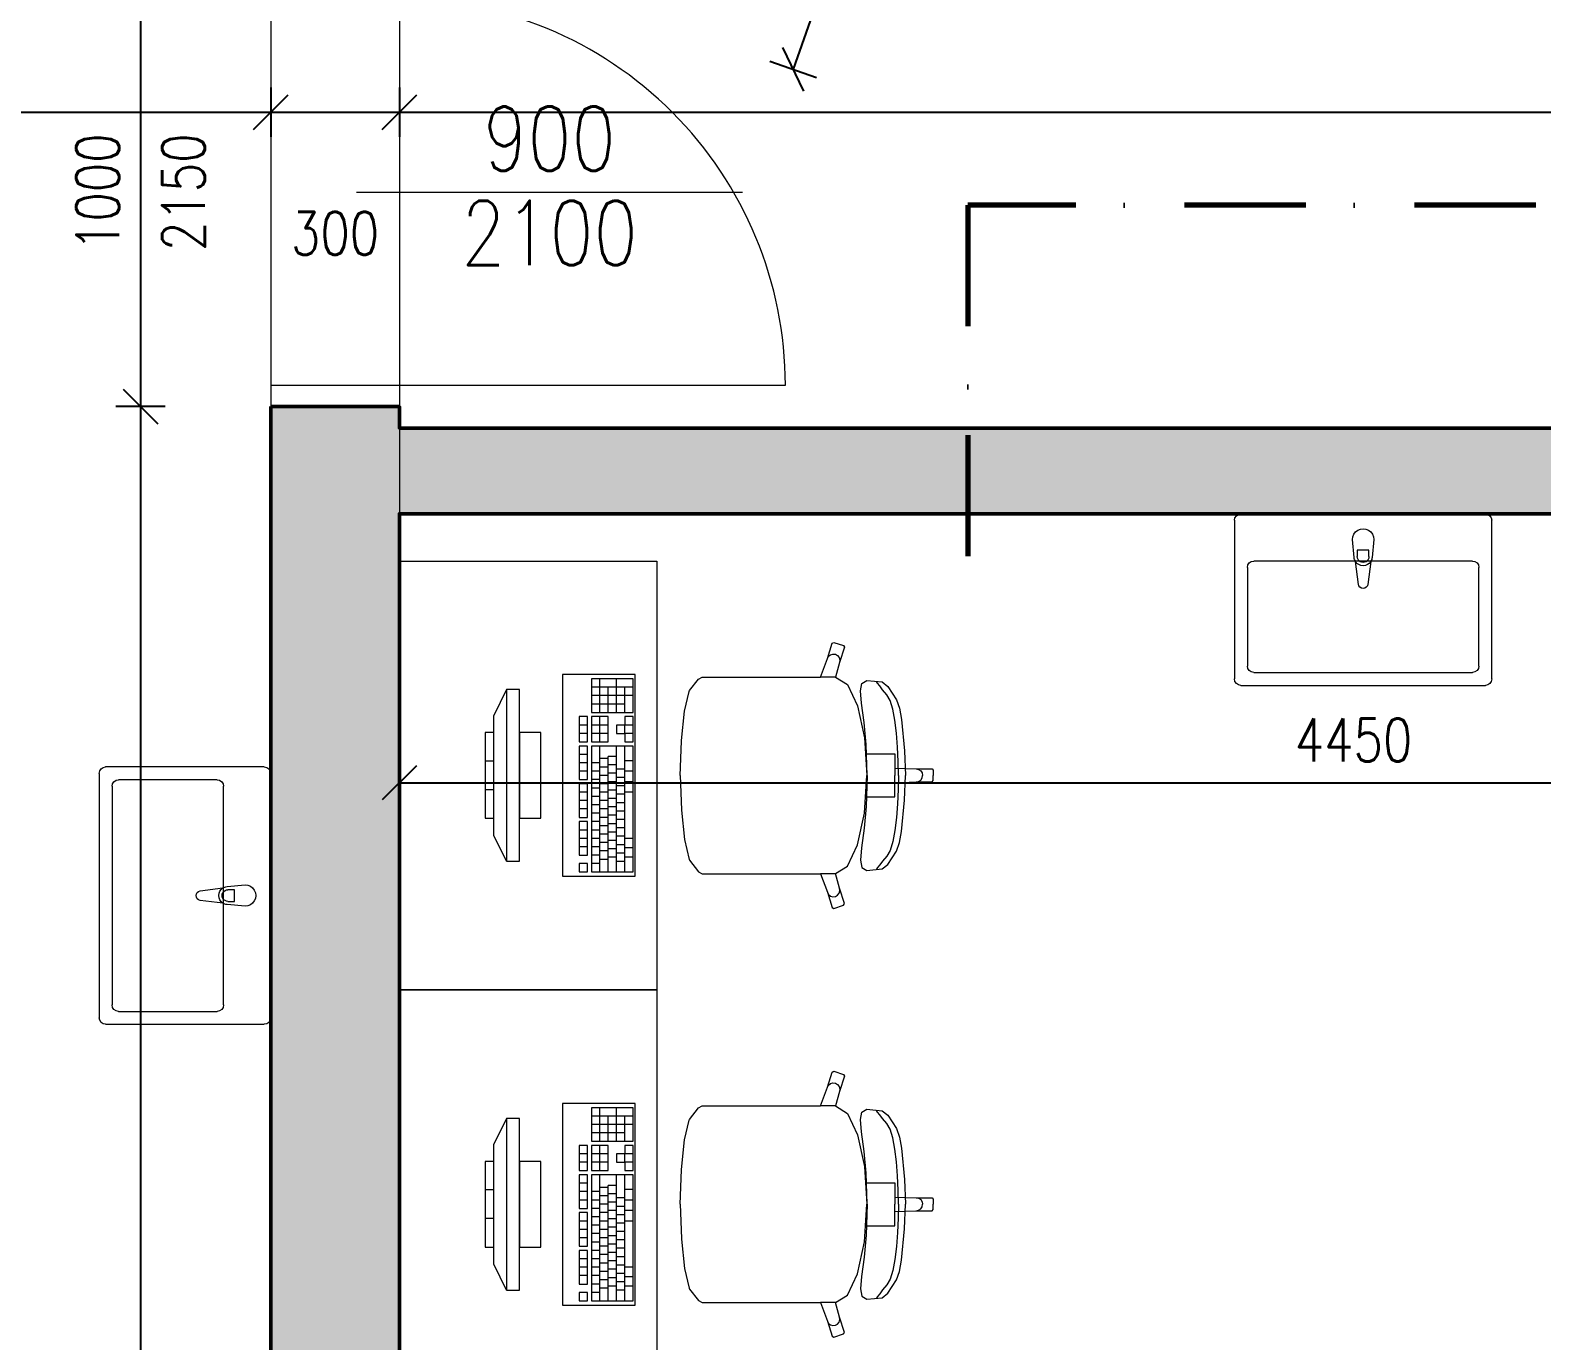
# Model space of a CAD drawing. Header units: millimetres. Extents: x 89194 to 559352, y -753138 to -204019.
# Drawn here: x 336137 to 339662, y -560967 to -557911 of the extents above; entities that cross this region are included whole.
import ezdxf
from ezdxf.enums import TextEntityAlignment as Align

# ---------------------------------------------------------------- set-up
doc = ezdxf.new("R2010")
doc.units = ezdxf.units.MM
doc.header["$LTSCALE"] = 400
doc.header["$PDMODE"] = 3
doc.linetypes.add('Čerchovaná', pattern=[1340.555525, 705.555534, -352.777767, 0, -282.222223])
for name, color, linetype, lineweight in [('01_TP_Kóty otvorů', 7, 'Continuous', 15), ('RG_dveře', 3, 'Continuous', 9), ('RG_koty', 7, 'Continuous', 9), ('RG_nábytek', 32, 'Continuous', 9), ('RG_rozhraní mater', 51, 'Continuous', 9), ('RG_velmi tlustá', 5, 'Continuous', 70), ('RG_zařízováky', 4, 'Continuous', 9), ('RG_zdivo nové', 1, 'Continuous', 50), ('RG_šrafy', 253, 'Continuous', 9)]:
    doc.layers.add(name, color=color, linetype=linetype, lineweight=lineweight)
doc.styles.add('Koty', font='romans.shx', dxfattribs={"width": 0.8})
doc.dimstyles.new('RG_50_vnitřní', dxfattribs={"dimscale": 50, "dimtxt": 2, "dimasz": 1.6, "dimexe": 1.15, "dimexo": 0, "dimgap": 1, "dimtad": 1, "dimdec": 0, "dimrnd": 5, "dimzin": 0, "dimdsep": 46, "dimtxsty": 'Koty', "dimblk1": 'OBLIQUE', "dimblk2": 'OBLIQUE', "dimsah": 1, "dimcen": 0.09, "dimclrd": 256, "dimclre": 256, "dimclrt": 2, "dimazin": 0, "dimtfac": 1, "dimtdec": 0, "dimtmove": 2, "dimatfit": 3, "dimfxl": 1.15, "dimfxlon": 1, "dimtolj": 1, "dimtzin": 0, "dimarcsym": 0})

# ---------------------------------------------------------------- blocks, each defined once
blk = doc.blocks.new('*U128')
for p, q in [((0, 300), (-50, 300)), ((900, 300), (0, 300)), ((0, 300), (0, 0)), ((950, 300), (900, 300)), ((900, 300), (900, 0)), ((0, 0), (-50, 0)), ((900, 0), (0, 0)), ((0, 0), (0, -900)), ((950, 0), (900, 0))]:
    blk.add_line(p, q)
blk.add_arc((0, 0), 900, 270, 0)
at = {"layer": '01_TP_Kóty otvorů'}
blk.add_line((450, 100), (450, -800), dxfattribs=at)
at = {"layer": '01_TP_Kóty otvorů', "insert": (450, -350), "char_height": 150, "attachment_point": 5, "rotation": 270, "style": 'Koty'}
blk.add_mtext('900\\P ', dxfattribs=at)
at = {"layer": '01_TP_Kóty otvorů', "style": 'Koty', "width": 0.8}
blk.add_attdef('VYS_DVR', text='', height=150, rotation=270, dxfattribs=at).set_placement((430, -350), align=Align.TOP_CENTER)
blk = doc.blocks.new('umyv_16')
at = {"layer": 'RG_zařízováky', "linetype": 'Continuous', "lineweight": 20}
for p, q in [((304016.8, -112257.4), (303646.8, -112257.4)), ((303631.8, -112272.4), (303631.8, -112842.4)), ((303986.8, -112287.4), (303756.8, -112287.4)), ((304031.8, -112842.4), (304031.8, -112272.4)), ((303741.8, -112302.4), (303741.8, -112812.4)), ((304001.8, -112812.4), (304001.8, -112302.4)), ((303691.8, -112532.4), (303733.7, -112536.4)), ((303731.6, -112543.8), (303716.7, -112543.8)), ((303716.7, -112543.8), (303716.7, -112571)), ((303743.2, -112539.6), (303796.2, -112546.3)), ((303733.7, -112578.4), (303691.8, -112582.4)), ((303716.7, -112571), (303731.6, -112571)), ((303796.2, -112568.5), (303743.2, -112575.1)), ((303756.8, -112827.4), (303986.8, -112827.4)), ((303646.8, -112857.4), (304016.8, -112857.4))]:
    blk.add_line(p, q, dxfattribs=at)
at = {"layer": 'RG_zařízováky', "linetype": 'Continuous', "lineweight": 20, "extrusion": (0, 0, -1)}
for centre, major_axis, start_param, end_param in [((303646.8, -112272.4), (10.6, 10.6), 3.926991, 5.497787), ((304016.8, -112272.4), (-10.6, 10.6), 0.785398, 2.356194), ((303756.8, -112302.4), (10.6, 10.6), 3.926991, 5.497787), ((303986.8, -112302.4), (-10.6, 10.6), 0.785398, 2.356194), ((303691.8, -112557.4), (17.7, 17.7), 2.356194, 5.497787), ((303731.6, -112557.4), (-9.62, 9.62), 0.785398, 3.926991), ((303731.8, -112557.4), (-14.9, 14.9), 0.875625, 1.35736), ((303731.8, -112557.4), (-14.9, 14.9), 1.35736, 3.355029), ((303794.8, -112557.4), (-7.91, 7.91), 0.909996, 3.802393), ((303731.8, -112557.4), (-14.9, 14.9), 3.355029, 3.836764), ((303756.8, -112812.4), (-10.6, 10.6), 3.926991, 5.497787), ((303986.8, -112812.4), (10.6, 10.6), 0.785398, 2.356194), ((303646.8, -112842.4), (-10.6, 10.6), 3.926991, 5.497787), ((304016.8, -112842.4), (10.6, 10.6), 0.785398, 2.356194)]:
    blk.add_ellipse(centre, major_axis=major_axis, ratio=1, start_param=start_param, end_param=end_param, dxfattribs=at)
blk = doc.blocks.new('nabytek_velka_ucebna')
at = {"layer": 'RG_nábytek'}
for p, q in [((469004, -443466.8), (469604, -443466.8)), ((469004, -444466.8), (469004, -443466.8)), ((469604, -443466.8), (469604, -444466.8)), ((470001.9, -443694.1), (470013.3, -443658.7)), ((470013.3, -443658.7), (470017.1, -443656.8)), ((470017.1, -443656.8), (470039.8, -443664.2)), ((470041.8, -443668), (470030.4, -443703.5)), ((470039.8, -443664.2), (470041.8, -443668)), ((469986.2, -443737.5), (470001.9, -443694.1)), ((470001.9, -443694.1), (470004.8, -443689)), ((470004.8, -443689), (470009.3, -443685.3)), ((470009.3, -443685.3), (470015, -443683.7)), ((470015, -443683.7), (470020.8, -443684.4)), ((470030.4, -443703.5), (470020.7, -443737.6)), ((470020.8, -443684.4), (470025.8, -443687.3)), ((470025.8, -443687.3), (470029.5, -443691.9)), ((470029.5, -443691.9), (470031, -443697.6)), ((470031, -443697.6), (470030.4, -443703.5)), ((469554, -443731.8), (469384, -443731.8)), ((469384, -443731.8), (469384, -444201.8)), ((469549.1, -443741.6), (469452.1, -443741.6)), ((469452.1, -443741.6), (469452.1, -443819.9)), ((469471.5, -443819.9), (469471.5, -443741.6)), ((469510.3, -443819.9), (469510.3, -443741.6)), ((469549.1, -443819.9), (469549.1, -443741.6)), ((469554, -444201.8), (469554, -443731.8)), ((469680.2, -443768.9), (469701.4, -443742)), ((469701.4, -443742), (469710, -443737.5)), ((469710, -443737.5), (469741, -443737.5)), ((469741, -443737.5), (469777.1, -443737.5)), ((469777.1, -443737.5), (469986.2, -443737.5)), ((470020.5, -443737.5), (469986.2, -443737.5)), ((470020.5, -443737.5), (470020.7, -443737.6)), ((470020.7, -443737.6), (470048.5, -443755)), ((469254, -443766.8), (469224, -443826.8)), ((469284, -443766.8), (469254, -443766.8)), ((469254, -443766.8), (469254, -444166.8)), ((469284, -444166.8), (469284, -443766.8)), ((469549.1, -443761.2), (469452.1, -443761.2)), ((469490.9, -443819.9), (469490.9, -443761.2)), ((469529.7, -443819.9), (469529.7, -443761.2)), ((469668.7, -443816.9), (469679.4, -443771)), ((469679.4, -443771), (469680.2, -443768.9)), ((470048.5, -443755), (470072.3, -443804.7)), ((470079, -443769.3), (470082.1, -443752.1)), ((470081.6, -443798.2), (470079, -443769.3)), ((470082.1, -443752.1), (470093.6, -443745.4)), ((470093.6, -443745.4), (470129.7, -443748.7)), ((470119.2, -443751.8), (470116.5, -443748)), ((470124.3, -443758), (470119.2, -443751.8)), ((470130.5, -443767.1), (470124.3, -443758)), ((470129.7, -443748.7), (470142.9, -443759.2)), ((470140.5, -443778.8), (470130.5, -443767.1)), ((470142.9, -443759.2), (470163, -443790.2)), ((469549.1, -443780.7), (469452.1, -443780.7)), ((469529.7, -443800.3), (469452.1, -443800.3)), ((470072.3, -443804.7), (470088.2, -443879)), ((470087.5, -443843.5), (470081.6, -443798.2)), ((470148.2, -443792), (470140.5, -443778.8)), ((470154.5, -443812.3), (470148.2, -443792)), ((470159.4, -443838.3), (470154.5, -443812.3)), ((470163, -443790.2), (470170.2, -443810.2)), ((470170.2, -443810.2), (470175, -443836.1)), ((469224, -444106.8), (469224, -443826.8)), ((469442.4, -443829.7), (469423, -443829.7)), ((469423, -443829.7), (469423, -443888.4)), ((469442.4, -443888.4), (469442.4, -443829.7)), ((469452.1, -443819.9), (469549.1, -443819.9)), ((469490.9, -443829.7), (469452.1, -443829.7)), ((469452.1, -443829.7), (469452.1, -443888.4)), ((469471.5, -443888.4), (469471.5, -443829.7)), ((469490.9, -443888.4), (469490.9, -443829.7)), ((469549.1, -443829.7), (469529.7, -443829.7)), ((469529.7, -443829.7), (469529.7, -443849.3)), ((469549.1, -443888.4), (469549.1, -443829.7)), ((469661.5, -443885.7), (469668.7, -443816.9)), ((470092.1, -443894.5), (470087.5, -443843.5)), ((470163.1, -443868.2), (470159.4, -443838.3)), ((470175, -443836.1), (470182, -443909.3)), ((469224, -443866.8), (469204, -443866.8)), ((469204, -443866.8), (469204, -444066.8)), ((469224, -444066.8), (469224, -443866.8)), ((469334, -443866.8), (469284, -443866.8)), ((469284, -443866.8), (469284, -444066.8)), ((469334, -444066.8), (469334, -443866.8)), ((469442.4, -443849.3), (469423, -443849.3)), ((469442.4, -443868.9), (469423, -443868.9)), ((469490.9, -443849.3), (469452.1, -443849.3)), ((469490.9, -443868.9), (469452.1, -443868.9)), ((469529.7, -443849.3), (469510.3, -443849.3)), ((469510.3, -443849.3), (469510.3, -443868.9)), ((469510.3, -443868.9), (469529.7, -443868.9)), ((469549.1, -443849.3), (469529.7, -443849.3)), ((469529.7, -443868.9), (469529.7, -443849.3)), ((469529.7, -443868.9), (469529.7, -443888.4)), ((469549.1, -443868.9), (469529.7, -443868.9)), ((470088.2, -443879), (470090.6, -443916.5)), ((470165.7, -443900.7), (470163.1, -443868.2)), ((469423, -443888.4), (469442.4, -443888.4)), ((469442.4, -443898.2), (469423, -443898.2)), ((469423, -443898.2), (469423, -443976.6)), ((469442.4, -443917.8), (469423, -443917.8)), ((469442.4, -443976.6), (469442.4, -443898.2)), ((469452.1, -443888.4), (469490.9, -443888.4)), ((469549.1, -443898.2), (469452.1, -443898.2)), ((469452.1, -443898.2), (469452.1, -444192)), ((469471.5, -444192), (469471.5, -443898.2)), ((469510.3, -444192), (469510.3, -443898.2)), ((469529.7, -443888.4), (469549.1, -443888.4)), ((469529.7, -444192), (469529.7, -443898.2)), ((469549.1, -444192), (469549.1, -443898.2)), ((469659, -443966.8), (469661.4, -443886.7)), ((469661.4, -443886.7), (469661.5, -443885.7)), ((470090.6, -443916.5), (470093.8, -443966.8)), ((470090.6, -443916.5), (470129.3, -443916.5)), ((470094.4, -443966.8), (470092.1, -443894.5)), ((470129.3, -443916.5), (470159.2, -443916.5)), ((470159.2, -443916.5), (470159.2, -443949.9)), ((470167.1, -443934.1), (470165.7, -443900.7)), ((470182, -443909.3), (470184.2, -443966.8)), ((469224, -443933.4), (469204, -443933.4)), ((469442.4, -443937.4), (469423, -443937.4)), ((469471.5, -443937.4), (469452.1, -443937.4)), ((469490.9, -443927.6), (469471.5, -443927.6)), ((469490.9, -443947.2), (469471.5, -443947.2)), ((469490.9, -444192), (469490.9, -443922.7)), ((469510.3, -443922.7), (469490.9, -443922.7)), ((469510.3, -443942.3), (469490.9, -443942.3)), ((469529.7, -443952.1), (469510.3, -443952.1)), ((469549.1, -443932.5), (469529.7, -443932.5)), ((470159.2, -443949.9), (470159.2, -443966.8)), ((470159.2, -443949.9), (470209.1, -443951.7)), ((470167.6, -443966.8), (470167.1, -443934.1)), ((470209.1, -443951.7), (470214.8, -443952.8)), ((470209.1, -443951.7), (470246, -443951.7)), ((470214.8, -443952.8), (470219.6, -443956.1)), ((470246, -443951.7), (470249, -443954.7)), ((469442.4, -443957), (469423, -443957)), ((469423, -443976.6), (469442.4, -443976.6)), ((469442.4, -443986.4), (469423, -443986.4)), ((469423, -443986.4), (469423, -444064.7)), ((469442.4, -444064.7), (469442.4, -443986.4)), ((469471.5, -443957), (469452.1, -443957)), ((469471.5, -443976.6), (469452.1, -443976.6)), ((469490.9, -443966.8), (469471.5, -443966.8)), ((469490.9, -443986.4), (469471.5, -443986.4)), ((469510.3, -443961.9), (469490.9, -443961.9)), ((469510.3, -443981.5), (469490.9, -443981.5)), ((469529.7, -443971.7), (469510.3, -443971.7)), ((469549.1, -443957), (469529.7, -443957)), ((469549.1, -443981.5), (469529.7, -443981.5)), ((469659, -443966.8), (469661.4, -444046.8)), ((470090.6, -444017.1), (470093.8, -443966.8)), ((470094.4, -443966.8), (470092.1, -444039.1)), ((470159.2, -443983.7), (470159.2, -443966.8)), ((470159.2, -443983.7), (470209.1, -443981.9)), ((470159.2, -444017.1), (470159.2, -443983.7)), ((470167.6, -443966.8), (470167.1, -443999.5)), ((470182, -444024.3), (470184.2, -443966.8)), ((470209.1, -443981.9), (470214.8, -443980.7)), ((470209.1, -443981.9), (470246, -443981.9)), ((470214.8, -443980.7), (470219.6, -443977.5)), ((470219.6, -443956.1), (470222.9, -443961)), ((470219.6, -443977.5), (470222.9, -443972.6)), ((470222.9, -443961), (470224, -443966.8)), ((470222.9, -443972.6), (470224, -443966.8)), ((470246, -443981.9), (470249, -443978.9)), ((470249, -443954.7), (470249, -443966.8)), ((470249, -443978.9), (470249, -443966.8)), ((469224, -444000.1), (469204, -444000.1)), ((469442.4, -444005.9), (469423, -444005.9)), ((469471.5, -443996.2), (469452.1, -443996.2)), ((469471.5, -444015.7), (469452.1, -444015.7)), ((469490.9, -444005.9), (469471.5, -444005.9)), ((469510.3, -444001), (469490.9, -444001)), ((469510.3, -444020.6), (469490.9, -444020.6)), ((469529.7, -443991.3), (469510.3, -443991.3)), ((469529.7, -444010.8), (469510.3, -444010.8)), ((469549.1, -444005.9), (469529.7, -444005.9)), ((470088.2, -444054.5), (470090.6, -444017.1)), ((470090.6, -444017.1), (470129.3, -444017.1)), ((470129.3, -444017.1), (470159.2, -444017.1)), ((470167.1, -443999.5), (470165.7, -444032.9)), ((469442.4, -444025.5), (469423, -444025.5)), ((469442.4, -444045.1), (469423, -444045.1)), ((469471.5, -444035.3), (469452.1, -444035.3)), ((469471.5, -444054.9), (469452.1, -444054.9)), ((469490.9, -444025.5), (469471.5, -444025.5)), ((469490.9, -444045.1), (469471.5, -444045.1)), ((469510.3, -444040.2), (469490.9, -444040.2)), ((469529.7, -444030.4), (469510.3, -444030.4)), ((469529.7, -444050), (469510.3, -444050)), ((469661.4, -444046.8), (469661.5, -444047.9)), ((469661.5, -444047.9), (469668.7, -444116.6)), ((470072.3, -444128.9), (470088.2, -444054.5)), ((470092.1, -444039.1), (470087.5, -444090)), ((470165.7, -444032.9), (470163.1, -444065.3)), ((470175, -444097.5), (470182, -444024.3)), ((469204, -444066.8), (469224, -444066.8)), ((469284, -444066.8), (469334, -444066.8)), ((469423, -444064.7), (469442.4, -444064.7)), ((469442.4, -444074.5), (469423, -444074.5)), ((469423, -444074.5), (469423, -444152.8)), ((469442.4, -444094.1), (469423, -444094.1)), ((469442.4, -444152.8), (469442.4, -444074.5)), ((469471.5, -444074.5), (469452.1, -444074.5)), ((469471.5, -444094.1), (469452.1, -444094.1)), ((469490.9, -444064.7), (469471.5, -444064.7)), ((469490.9, -444084.3), (469471.5, -444084.3)), ((469510.3, -444059.8), (469490.9, -444059.8)), ((469510.3, -444079.4), (469490.9, -444079.4)), ((469529.7, -444069.6), (469510.3, -444069.6)), ((469529.7, -444089.2), (469510.3, -444089.2)), ((470087.5, -444090), (470081.6, -444135.3)), ((470163.1, -444065.3), (470159.4, -444095.3)), ((469254, -444166.8), (469224, -444106.8)), ((469442.4, -444113.7), (469423, -444113.7)), ((469471.5, -444113.7), (469452.1, -444113.7)), ((469490.9, -444103.9), (469471.5, -444103.9)), ((469490.9, -444123.4), (469471.5, -444123.4)), ((469510.3, -444099), (469490.9, -444099)), ((469510.3, -444118.5), (469490.9, -444118.5)), ((469529.7, -444108.8), (469510.3, -444108.8)), ((469529.7, -444128.3), (469510.3, -444128.3)), ((469549.1, -444113.7), (469529.7, -444113.7)), ((469668.7, -444116.6), (469679.4, -444162.6)), ((470048.5, -444178.6), (470072.3, -444128.9)), ((470154.5, -444121.2), (470148.2, -444141.6)), ((470159.4, -444095.3), (470154.5, -444121.2)), ((470163, -444143.3), (470170.2, -444123.4)), ((470170.2, -444123.4), (470175, -444097.5)), ((469442.4, -444133.2), (469423, -444133.2)), ((469423, -444152.8), (469442.4, -444152.8)), ((469471.5, -444133.2), (469452.1, -444133.2)), ((469471.5, -444152.8), (469452.1, -444152.8)), ((469490.9, -444143), (469471.5, -444143)), ((469490.9, -444162.6), (469471.5, -444162.6)), ((469510.3, -444138.1), (469490.9, -444138.1)), ((469510.3, -444157.7), (469490.9, -444157.7)), ((469529.7, -444147.9), (469510.3, -444147.9)), ((469549.1, -444135.7), (469529.7, -444135.7)), ((469549.1, -444157.7), (469529.7, -444157.7)), ((469679.4, -444162.6), (469680.2, -444164.7)), ((469680.2, -444164.7), (469701.4, -444191.5)), ((470081.6, -444135.3), (470079, -444164.2)), ((470079, -444164.2), (470082.1, -444181.5)), ((470140.5, -444154.8), (470130.5, -444166.5)), ((470148.2, -444141.6), (470140.5, -444154.8)), ((470142.9, -444174.3), (470163, -444143.3)), ((469254, -444166.8), (469284, -444166.8)), ((469442.4, -444172.4), (469423, -444172.4)), ((469423, -444172.4), (469423, -444192)), ((469423, -444192), (469442.4, -444192)), ((469442.4, -444192), (469442.4, -444172.4)), ((469471.5, -444172.4), (469452.1, -444172.4)), ((469452.1, -444192), (469549.1, -444192)), ((469529.7, -444167.5), (469510.3, -444167.5)), ((469701.4, -444191.5), (469710, -444196)), ((469710, -444196), (469741, -444196)), ((469741, -444196), (469777.1, -444196)), ((469777.1, -444196), (469986.2, -444196)), ((470020.5, -444196), (469986.2, -444196)), ((469986.2, -444196), (470001.9, -444239.4)), ((470020.5, -444196), (470020.7, -444195.9)), ((470020.7, -444195.9), (470048.5, -444178.6)), ((470030.4, -444230.1), (470020.7, -444195.9)), ((470082.1, -444181.5), (470093.6, -444188.2)), ((470093.6, -444188.2), (470129.7, -444184.9)), ((470119.2, -444181.8), (470116.5, -444185.5)), ((470124.3, -444175.5), (470119.2, -444181.8)), ((470130.5, -444166.5), (470124.3, -444175.5)), ((470129.7, -444184.9), (470142.9, -444174.3)), ((469384, -444201.8), (469554, -444201.8)), ((470031, -444235.9), (470030.4, -444230.1)), ((470041.8, -444265.5), (470030.4, -444230.1)), ((470001.9, -444239.4), (470004.8, -444244.6)), ((470001.9, -444239.4), (470013.3, -444274.8)), ((470004.8, -444244.6), (470009.3, -444248.2)), ((470009.3, -444248.2), (470015, -444249.8)), ((470015, -444249.8), (470020.8, -444249.1)), ((470017.1, -444276.8), (470039.8, -444269.3)), ((470020.8, -444249.1), (470025.8, -444246.2)), ((470025.8, -444246.2), (470029.5, -444241.6)), ((470029.5, -444241.6), (470031, -444235.9)), ((470039.8, -444269.3), (470041.8, -444265.5)), ((470013.3, -444274.8), (470017.1, -444276.8)), ((469604, -444466.8), (469004, -444466.8)), ((469004, -444466.8), (469604, -444466.8)), ((469004, -445466.8), (469004, -444466.8)), ((469604, -444466.8), (469604, -445466.8)), ((470013.3, -444658.7), (470017.1, -444656.8)), ((470017.1, -444656.8), (470039.8, -444664.2)), ((470001.9, -444694.1), (470013.3, -444658.7)), ((470001.9, -444694.1), (470004.8, -444689)), ((470004.8, -444689), (470009.3, -444685.3)), ((470009.3, -444685.3), (470015, -444683.7)), ((470015, -444683.7), (470020.8, -444684.4)), ((470020.8, -444684.4), (470025.8, -444687.3)), ((470025.8, -444687.3), (470029.5, -444691.9)), ((470029.5, -444691.9), (470031, -444697.6)), ((470041.8, -444668), (470030.4, -444703.5)), ((470039.8, -444664.2), (470041.8, -444668)), ((469986.2, -444737.5), (470001.9, -444694.1)), ((470030.4, -444703.5), (470020.7, -444737.6)), ((470031, -444697.6), (470030.4, -444703.5)), ((469554, -444731.8), (469384, -444731.8)), ((469384, -444731.8), (469384, -445201.8)), ((469549.1, -444741.6), (469452.1, -444741.6)), ((469452.1, -444741.6), (469452.1, -444819.9)), ((469549.1, -444761.2), (469452.1, -444761.2)), ((469471.5, -444819.9), (469471.5, -444741.6)), ((469490.9, -444819.9), (469490.9, -444761.2)), ((469510.3, -444819.9), (469510.3, -444741.6)), ((469529.7, -444819.9), (469529.7, -444761.2)), ((469549.1, -444819.9), (469549.1, -444741.6)), ((469554, -445201.8), (469554, -444731.8)), ((469680.2, -444768.9), (469701.4, -444742)), ((469701.4, -444742), (469710, -444737.5)), ((469710, -444737.5), (469741, -444737.5)), ((469741, -444737.5), (469777.1, -444737.5)), ((469777.1, -444737.5), (469986.2, -444737.5)), ((470020.5, -444737.5), (469986.2, -444737.5)), ((470020.5, -444737.5), (470020.7, -444737.6)), ((470020.7, -444737.6), (470048.5, -444755)), ((470048.5, -444755), (470072.3, -444804.7)), ((470079, -444769.3), (470082.1, -444752.1)), ((470082.1, -444752.1), (470093.6, -444745.4)), ((470093.6, -444745.4), (470129.7, -444748.7)), ((470119.2, -444751.8), (470116.5, -444748)), ((470124.3, -444758), (470119.2, -444751.8)), ((470130.5, -444767.1), (470124.3, -444758)), ((470129.7, -444748.7), (470142.9, -444759.2)), ((470142.9, -444759.2), (470163, -444790.2)), ((469254, -444766.8), (469224, -444826.8)), ((469284, -444766.8), (469254, -444766.8)), ((469254, -444766.8), (469254, -445166.8)), ((469284, -445166.8), (469284, -444766.8)), ((469549.1, -444780.7), (469452.1, -444780.7)), ((469668.7, -444816.9), (469679.4, -444771)), ((469679.4, -444771), (469680.2, -444768.9)), ((470081.6, -444798.2), (470079, -444769.3)), ((470087.5, -444843.5), (470081.6, -444798.2)), ((470140.5, -444778.8), (470130.5, -444767.1)), ((470148.2, -444792), (470140.5, -444778.8)), ((470154.5, -444812.3), (470148.2, -444792)), ((470163, -444790.2), (470170.2, -444810.2)), ((469224, -445106.8), (469224, -444826.8)), ((469442.4, -444829.7), (469423, -444829.7)), ((469423, -444829.7), (469423, -444888.4)), ((469442.4, -444888.4), (469442.4, -444829.7)), ((469529.7, -444800.3), (469452.1, -444800.3)), ((469452.1, -444819.9), (469549.1, -444819.9)), ((469490.9, -444829.7), (469452.1, -444829.7)), ((469452.1, -444829.7), (469452.1, -444888.4)), ((469471.5, -444888.4), (469471.5, -444829.7)), ((469490.9, -444888.4), (469490.9, -444829.7)), ((469549.1, -444829.7), (469529.7, -444829.7)), ((469529.7, -444829.7), (469529.7, -444849.3)), ((469549.1, -444888.4), (469549.1, -444829.7)), ((469661.5, -444885.7), (469668.7, -444816.9)), ((470072.3, -444804.7), (470088.2, -444879)), ((470159.4, -444838.3), (470154.5, -444812.3)), ((470170.2, -444810.2), (470175, -444836.1)), ((469224, -444866.8), (469204, -444866.8)), ((469204, -444866.8), (469204, -445066.8)), ((469224, -445066.8), (469224, -444866.8)), ((469334, -444866.8), (469284, -444866.8)), ((469284, -444866.8), (469284, -445066.8)), ((469334, -445066.8), (469334, -444866.8)), ((469442.4, -444849.3), (469423, -444849.3)), ((469442.4, -444868.9), (469423, -444868.9)), ((469490.9, -444849.3), (469452.1, -444849.3)), ((469490.9, -444868.9), (469452.1, -444868.9)), ((469529.7, -444849.3), (469510.3, -444849.3)), ((469510.3, -444849.3), (469510.3, -444868.9)), ((469510.3, -444868.9), (469529.7, -444868.9)), ((469549.1, -444849.3), (469529.7, -444849.3)), ((469529.7, -444868.9), (469529.7, -444849.3)), ((469529.7, -444868.9), (469529.7, -444888.4)), ((469549.1, -444868.9), (469529.7, -444868.9)), ((470092.1, -444894.5), (470087.5, -444843.5)), ((470163.1, -444868.2), (470159.4, -444838.3)), ((470165.7, -444900.7), (470163.1, -444868.2)), ((470175, -444836.1), (470182, -444909.3)), ((469423, -444888.4), (469442.4, -444888.4)), ((469442.4, -444898.2), (469423, -444898.2)), ((469423, -444898.2), (469423, -444976.6)), ((469442.4, -444976.6), (469442.4, -444898.2)), ((469452.1, -444888.4), (469490.9, -444888.4)), ((469549.1, -444898.2), (469452.1, -444898.2)), ((469452.1, -444898.2), (469452.1, -445192)), ((469471.5, -445192), (469471.5, -444898.2)), ((469510.3, -445192), (469510.3, -444898.2)), ((469529.7, -444888.4), (469549.1, -444888.4)), ((469529.7, -445192), (469529.7, -444898.2)), ((469549.1, -445192), (469549.1, -444898.2)), ((469659, -444966.8), (469661.4, -444886.7)), ((469661.4, -444886.7), (469661.5, -444885.7)), ((470088.2, -444879), (470090.6, -444916.5)), ((470094.4, -444966.8), (470092.1, -444894.5)), ((470167.1, -444934.1), (470165.7, -444900.7)), ((469224, -444933.4), (469204, -444933.4)), ((469442.4, -444917.8), (469423, -444917.8)), ((469442.4, -444937.4), (469423, -444937.4)), ((469471.5, -444937.4), (469452.1, -444937.4)), ((469490.9, -444927.6), (469471.5, -444927.6)), ((469490.9, -445192), (469490.9, -444922.7)), ((469510.3, -444922.7), (469490.9, -444922.7)), ((469549.1, -444932.5), (469529.7, -444932.5)), ((470090.6, -444916.5), (470093.8, -444966.8)), ((470090.6, -444916.5), (470129.3, -444916.5)), ((470129.3, -444916.5), (470159.2, -444916.5)), ((470159.2, -444916.5), (470159.2, -444949.9)), ((470167.6, -444966.8), (470167.1, -444934.1)), ((470182, -444909.3), (470184.2, -444966.8)), ((469442.4, -444957), (469423, -444957)), ((469471.5, -444957), (469452.1, -444957)), ((469490.9, -444947.2), (469471.5, -444947.2)), ((469490.9, -444966.8), (469471.5, -444966.8)), ((469510.3, -444942.3), (469490.9, -444942.3)), ((469510.3, -444961.9), (469490.9, -444961.9)), ((469529.7, -444952.1), (469510.3, -444952.1)), ((469529.7, -444971.7), (469510.3, -444971.7)), ((469549.1, -444957), (469529.7, -444957)), ((469659, -444966.8), (469661.4, -445046.8)), ((470090.6, -445017.1), (470093.8, -444966.8)), ((470094.4, -444966.8), (470092.1, -445039.1)), ((470159.2, -444949.9), (470159.2, -444966.8)), ((470159.2, -444949.9), (470209.1, -444951.7)), ((470159.2, -444983.7), (470159.2, -444966.8)), ((470167.6, -444966.8), (470167.1, -444999.5)), ((470182, -445024.3), (470184.2, -444966.8)), ((470209.1, -444951.7), (470214.8, -444952.8)), ((470209.1, -444951.7), (470246, -444951.7)), ((470214.8, -444952.8), (470219.6, -444956.1)), ((470219.6, -444956.1), (470222.9, -444961)), ((470219.6, -444977.5), (470222.9, -444972.6)), ((470222.9, -444961), (470224, -444966.8)), ((470222.9, -444972.6), (470224, -444966.8)), ((470246, -444951.7), (470249, -444954.7)), ((470249, -444954.7), (470249, -444966.8)), ((470249, -444978.9), (470249, -444966.8)), ((469224, -445000.1), (469204, -445000.1)), ((469423, -444976.6), (469442.4, -444976.6)), ((469442.4, -444986.4), (469423, -444986.4)), ((469423, -444986.4), (469423, -445064.7)), ((469442.4, -445005.9), (469423, -445005.9)), ((469442.4, -445064.7), (469442.4, -444986.4)), ((469471.5, -444976.6), (469452.1, -444976.6)), ((469471.5, -444996.2), (469452.1, -444996.2)), ((469490.9, -444986.4), (469471.5, -444986.4)), ((469490.9, -445005.9), (469471.5, -445005.9)), ((469510.3, -444981.5), (469490.9, -444981.5)), ((469510.3, -445001), (469490.9, -445001)), ((469529.7, -444991.3), (469510.3, -444991.3)), ((469529.7, -445010.8), (469510.3, -445010.8)), ((469549.1, -444981.5), (469529.7, -444981.5)), ((469549.1, -445005.9), (469529.7, -445005.9)), ((470159.2, -444983.7), (470209.1, -444981.9)), ((470159.2, -445017.1), (470159.2, -444983.7)), ((470167.1, -444999.5), (470165.7, -445032.9)), ((470209.1, -444981.9), (470214.8, -444980.7)), ((470209.1, -444981.9), (470246, -444981.9)), ((470214.8, -444980.7), (470219.6, -444977.5)), ((470246, -444981.9), (470249, -444978.9)), ((469442.4, -445025.5), (469423, -445025.5)), ((469442.4, -445045.1), (469423, -445045.1)), ((469471.5, -445015.7), (469452.1, -445015.7)), ((469471.5, -445035.3), (469452.1, -445035.3)), ((469490.9, -445025.5), (469471.5, -445025.5)), ((469490.9, -445045.1), (469471.5, -445045.1)), ((469510.3, -445020.6), (469490.9, -445020.6)), ((469510.3, -445040.2), (469490.9, -445040.2)), ((469529.7, -445030.4), (469510.3, -445030.4)), ((470092.1, -445039.1), (470087.5, -445090)), ((470088.2, -445054.5), (470090.6, -445017.1)), ((470090.6, -445017.1), (470129.3, -445017.1)), ((470129.3, -445017.1), (470159.2, -445017.1)), ((470165.7, -445032.9), (470163.1, -445065.3)), ((470175, -445097.5), (470182, -445024.3)), ((469204, -445066.8), (469224, -445066.8)), ((469284, -445066.8), (469334, -445066.8)), ((469423, -445064.7), (469442.4, -445064.7)), ((469442.4, -445074.5), (469423, -445074.5)), ((469423, -445074.5), (469423, -445152.8)), ((469442.4, -445152.8), (469442.4, -445074.5)), ((469471.5, -445054.9), (469452.1, -445054.9)), ((469471.5, -445074.5), (469452.1, -445074.5)), ((469490.9, -445064.7), (469471.5, -445064.7)), ((469510.3, -445059.8), (469490.9, -445059.8)), ((469510.3, -445079.4), (469490.9, -445079.4)), ((469529.7, -445050), (469510.3, -445050)), ((469529.7, -445069.6), (469510.3, -445069.6)), ((469661.4, -445046.8), (469661.5, -445047.9)), ((469661.5, -445047.9), (469668.7, -445116.6)), ((470072.3, -445128.9), (470088.2, -445054.5)), ((470163.1, -445065.3), (470159.4, -445095.3)), ((469254, -445166.8), (469224, -445106.8)), ((469442.4, -445094.1), (469423, -445094.1)), ((469442.4, -445113.7), (469423, -445113.7)), ((469471.5, -445094.1), (469452.1, -445094.1)), ((469471.5, -445113.7), (469452.1, -445113.7)), ((469490.9, -445084.3), (469471.5, -445084.3)), ((469490.9, -445103.9), (469471.5, -445103.9)), ((469510.3, -445099), (469490.9, -445099)), ((469529.7, -445089.2), (469510.3, -445089.2)), ((469529.7, -445108.8), (469510.3, -445108.8)), ((469549.1, -445113.7), (469529.7, -445113.7)), ((469668.7, -445116.6), (469679.4, -445162.6)), ((470087.5, -445090), (470081.6, -445135.3)), ((470159.4, -445095.3), (470154.5, -445121.2)), ((470170.2, -445123.4), (470175, -445097.5)), ((469442.4, -445133.2), (469423, -445133.2)), ((469471.5, -445133.2), (469452.1, -445133.2)), ((469490.9, -445123.4), (469471.5, -445123.4)), ((469490.9, -445143), (469471.5, -445143)), ((469510.3, -445118.5), (469490.9, -445118.5)), ((469510.3, -445138.1), (469490.9, -445138.1)), ((469529.7, -445128.3), (469510.3, -445128.3)), ((469529.7, -445147.9), (469510.3, -445147.9)), ((469549.1, -445135.7), (469529.7, -445135.7)), ((470048.5, -445178.6), (470072.3, -445128.9)), ((470081.6, -445135.3), (470079, -445164.2)), ((470148.2, -445141.6), (470140.5, -445154.8)), ((470142.9, -445174.3), (470163, -445143.3)), ((470154.5, -445121.2), (470148.2, -445141.6)), ((470163, -445143.3), (470170.2, -445123.4)), ((469254, -445166.8), (469284, -445166.8)), ((469423, -445152.8), (469442.4, -445152.8)), ((469442.4, -445172.4), (469423, -445172.4)), ((469423, -445172.4), (469423, -445192)), ((469442.4, -445192), (469442.4, -445172.4)), ((469471.5, -445152.8), (469452.1, -445152.8)), ((469471.5, -445172.4), (469452.1, -445172.4)), ((469490.9, -445162.6), (469471.5, -445162.6)), ((469510.3, -445157.7), (469490.9, -445157.7)), ((469529.7, -445167.5), (469510.3, -445167.5)), ((469549.1, -445157.7), (469529.7, -445157.7)), ((469679.4, -445162.6), (469680.2, -445164.7)), ((469680.2, -445164.7), (469701.4, -445191.5)), ((470020.7, -445195.9), (470048.5, -445178.6)), ((470079, -445164.2), (470082.1, -445181.5)), ((470082.1, -445181.5), (470093.6, -445188.2)), ((470093.6, -445188.2), (470129.7, -445184.9)), ((470119.2, -445181.8), (470116.5, -445185.5)), ((470124.3, -445175.5), (470119.2, -445181.8)), ((470130.5, -445166.5), (470124.3, -445175.5)), ((470129.7, -445184.9), (470142.9, -445174.3)), ((470140.5, -445154.8), (470130.5, -445166.5)), ((469384, -445201.8), (469554, -445201.8)), ((469423, -445192), (469442.4, -445192)), ((469452.1, -445192), (469549.1, -445192)), ((469701.4, -445191.5), (469710, -445196)), ((469710, -445196), (469741, -445196)), ((469741, -445196), (469777.1, -445196)), ((469777.1, -445196), (469986.2, -445196)), ((470020.5, -445196), (469986.2, -445196)), ((469986.2, -445196), (470001.9, -445239.4)), ((470020.5, -445196), (470020.7, -445195.9)), ((470030.4, -445230.1), (470020.7, -445195.9)), ((470001.9, -445239.4), (470004.8, -445244.6)), ((470001.9, -445239.4), (470013.3, -445274.8)), ((470004.8, -445244.6), (470009.3, -445248.2)), ((470009.3, -445248.2), (470015, -445249.8)), ((470015, -445249.8), (470020.8, -445249.1)), ((470020.8, -445249.1), (470025.8, -445246.2)), ((470025.8, -445246.2), (470029.5, -445241.6)), ((470029.5, -445241.6), (470031, -445235.9)), ((470031, -445235.9), (470030.4, -445230.1)), ((470041.8, -445265.5), (470030.4, -445230.1)), ((470013.3, -445274.8), (470017.1, -445276.8)), ((470017.1, -445276.8), (470039.8, -445269.3)), ((470039.8, -445269.3), (470041.8, -445265.5))]:
    blk.add_line(p, q, dxfattribs=at)
blk = doc.blocks.new('_Oblique')
at = {"color": 0, "linetype": 'ByBlock', "lineweight": -2}
blk.add_line((-0.5, -0.5), (0.5, 0.5), dxfattribs=at)
blk = doc.blocks.new('*D413')
at = {"layer": 'Defpoints', "color": 0, "transparency": 16777216}
for p in [(334298.3, -557679.2), (336698.3, -557678.8), (336698.3, -558102.5)]:
    blk.add_point(p, dxfattribs=at)
at = {"layer": 'RG_koty', "lineweight": -2, "transparency": 16777216}
for p, q in [((334298.3, -558045), (334298.3, -558160)), ((336698.3, -558045), (336698.3, -558160)), ((334298.3, -558102.5), (336698.3, -558102.5))]:
    blk.add_line(p, q, dxfattribs=at)
at = {"layer": 'RG_koty', "lineweight": -2, "transparency": 16777216, "xscale": 80, "yscale": 80, "zscale": 80, "rotation": 180}
blk.add_blockref('_Oblique', (334298.3, -558102.5), dxfattribs=at)
at = {"layer": 'RG_koty', "lineweight": -2, "transparency": 16777216, "xscale": 80, "yscale": 80, "zscale": 80}
blk.add_blockref('_Oblique', (336698.3, -558102.5), dxfattribs=at)
at = {"layer": 'RG_koty', "color": 2, "transparency": 16777216, "insert": (335498.3, -558002.5), "char_height": 100, "attachment_point": 5, "style": 'Koty'}
blk.add_mtext('\\A1;2400', dxfattribs=at)
blk = doc.blocks.new('*D414')
at = {"layer": 'Defpoints', "color": 0, "transparency": 16777216}
for p in [(336698.3, -557678.8), (336998.3, -557788.9), (336998.3, -558102.5)]:
    blk.add_point(p, dxfattribs=at)
at = {"layer": 'RG_koty', "lineweight": -2, "transparency": 16777216}
for p, q in [((336698.3, -558045), (336698.3, -558160)), ((336998.3, -558045), (336998.3, -558160)), ((336698.3, -558102.5), (336998.3, -558102.5))]:
    blk.add_line(p, q, dxfattribs=at)
at = {"layer": 'RG_koty', "lineweight": -2, "transparency": 16777216, "xscale": 80, "yscale": 80, "zscale": 80, "rotation": 180}
blk.add_blockref('_Oblique', (336698.3, -558102.5), dxfattribs=at)
at = {"layer": 'RG_koty', "lineweight": -2, "transparency": 16777216, "xscale": 80, "yscale": 80, "zscale": 80}
blk.add_blockref('_Oblique', (336998.3, -558102.5), dxfattribs=at)
at = {"layer": 'RG_koty', "color": 2, "transparency": 16777216, "insert": (336848.3, -558385), "char_height": 100, "attachment_point": 5, "style": 'Koty'}
blk.add_mtext('\\A1;300', dxfattribs=at)
blk = doc.blocks.new('*D415')
at = {"layer": 'Defpoints', "color": 0, "transparency": 16777216}
for p in [(336998.3, -557788.9), (344548.3, -558102.5), (344548.3, -558838.9)]:
    blk.add_point(p, dxfattribs=at)
at = {"layer": 'RG_koty', "lineweight": -2, "transparency": 16777216}
for p, q in [((336998.3, -558045), (336998.3, -558160)), ((344548.3, -558160), (344548.3, -558045)), ((336998.3, -558102.5), (344548.3, -558102.5))]:
    blk.add_line(p, q, dxfattribs=at)
at = {"layer": 'RG_koty', "lineweight": -2, "transparency": 16777216, "xscale": 80, "yscale": 80, "zscale": 80, "rotation": 180}
blk.add_blockref('_Oblique', (336998.3, -558102.5), dxfattribs=at)
at = {"layer": 'RG_koty', "lineweight": -2, "transparency": 16777216, "xscale": 80, "yscale": 80, "zscale": 80}
blk.add_blockref('_Oblique', (344548.3, -558102.5), dxfattribs=at)
at = {"layer": 'RG_koty', "color": 2, "transparency": 16777216, "insert": (341047.4, -558002.5), "char_height": 100, "attachment_point": 5, "style": 'Koty'}
blk.add_mtext('\\A1;7550', dxfattribs=at)
blk = doc.blocks.new('*D417')
at = {"layer": 'Defpoints', "color": 0, "transparency": 16777216}
for p in [(336998.3, -559038.9), (341448.3, -559038.9), (341448.3, -559666.3)]:
    blk.add_point(p, dxfattribs=at)
at = {"layer": 'RG_koty', "lineweight": -2, "transparency": 16777216}
for p, q in [((336998.3, -559608.8), (336998.3, -559723.8)), ((341448.3, -559608.8), (341448.3, -559723.8)), ((336998.3, -559666.3), (341448.3, -559666.3))]:
    blk.add_line(p, q, dxfattribs=at)
at = {"layer": 'RG_koty', "lineweight": -2, "transparency": 16777216, "xscale": 80, "yscale": 80, "zscale": 80, "rotation": 180}
blk.add_blockref('_Oblique', (336998.3, -559666.3), dxfattribs=at)
at = {"layer": 'RG_koty', "lineweight": -2, "transparency": 16777216, "xscale": 80, "yscale": 80, "zscale": 80}
blk.add_blockref('_Oblique', (341448.3, -559666.3), dxfattribs=at)
at = {"layer": 'RG_koty', "color": 2, "transparency": 16777216, "insert": (339223.3, -559566.3), "char_height": 100, "attachment_point": 5, "style": 'Koty'}
blk.add_mtext('\\A1;4450', dxfattribs=at)
blk = doc.blocks.new('*D421')
at = {"layer": 'Defpoints', "color": 0, "transparency": 16777216}
for p in [(344548.3, -559038.9), (344548.3, -561659.5), (336998.4, -562060.2)]:
    blk.add_point(p, dxfattribs=at)
at = {"layer": 'RG_koty', "lineweight": -2, "transparency": 16777216}
for p, q in [((336998.4, -561717), (336998.4, -561602)), ((344548.3, -561602), (344548.3, -561717)), ((336998.4, -561659.5), (344548.3, -561659.5))]:
    blk.add_line(p, q, dxfattribs=at)
at = {"layer": 'RG_koty', "lineweight": -2, "transparency": 16777216, "xscale": 80, "yscale": 80, "zscale": 80, "rotation": 180}
blk.add_blockref('_Oblique', (336998.4, -561659.5), dxfattribs=at)
at = {"layer": 'RG_koty', "lineweight": -2, "transparency": 16777216, "xscale": 80, "yscale": 80, "zscale": 80}
blk.add_blockref('_Oblique', (344548.3, -561659.5), dxfattribs=at)
at = {"layer": 'RG_koty', "color": 2, "transparency": 16777216, "insert": (340773.3, -561559.5), "char_height": 100, "attachment_point": 5, "style": 'Koty'}
blk.add_mtext('\\A1;7550', dxfattribs=at)
blk = doc.blocks.new('*D434')
at = {"layer": 'Defpoints', "color": 0, "transparency": 16777216}
for p in [(336698.3, -557788.9), (336394.8, -558788.9), (336698.3, -558788.9)]:
    blk.add_point(p, dxfattribs=at)
at = {"layer": 'RG_koty', "lineweight": -2, "transparency": 16777216}
for p, q in [((336452.3, -557788.9), (336337.3, -557788.9)), ((336394.8, -557788.9), (336394.8, -558788.9)), ((336452.3, -558788.9), (336337.3, -558788.9))]:
    blk.add_line(p, q, dxfattribs=at)
at = {"layer": 'RG_koty', "lineweight": -2, "transparency": 16777216, "xscale": 80, "yscale": 80, "zscale": 80}
for p, rotation in [((336394.8, -557788.9), 90), ((336394.8, -558788.9), 270)]:
    blk.add_blockref('_Oblique', p, dxfattribs=dict(at, rotation=rotation))
at = {"layer": 'RG_koty', "color": 2, "transparency": 16777216, "char_height": 100, "attachment_point": 5, "rotation": 90, "style": 'Koty'}
for s, insert in [('\\A1;1000', (336294.8, -558288.9)), ('\\A1;2150', (336494.8, -558288.9))]:
    blk.add_mtext(s, dxfattribs=dict(at, insert=insert))
blk = doc.blocks.new('*D435')
at = {"layer": 'Defpoints', "color": 0, "transparency": 16777216}
for p in [(336698.3, -558788.9), (336394.8, -565149.2), (336698.3, -565149.2)]:
    blk.add_point(p, dxfattribs=at)
at = {"layer": 'RG_koty', "lineweight": -2, "transparency": 16777216}
for p, q in [((336452.3, -558788.9), (336337.3, -558788.9)), ((336394.8, -558788.9), (336394.8, -565149.2)), ((336452.3, -565149.2), (336337.3, -565149.2))]:
    blk.add_line(p, q, dxfattribs=at)
at = {"layer": 'RG_koty', "lineweight": -2, "transparency": 16777216, "xscale": 80, "yscale": 80, "zscale": 80}
for p, rotation in [((336394.8, -558788.9), 90), ((336394.8, -565149.2), 270)]:
    blk.add_blockref('_Oblique', p, dxfattribs=dict(at, rotation=rotation))
at = {"layer": 'RG_koty', "color": 2, "transparency": 16777216, "insert": (336294.8, -561969.1), "char_height": 100, "attachment_point": 5, "rotation": 90, "style": 'Koty'}
blk.add_mtext('\\A1;6360', dxfattribs=at)
blk = doc.blocks.new('*D452')
at = {"layer": 'Defpoints', "color": 0, "transparency": 16777216}
for p in [(337868.4, -555209.1), (336998.8, -557679.2), (337916.4, -558002.4)]:
    blk.add_point(p, dxfattribs=at)
at = {"layer": 'RG_koty', "lineweight": -2, "transparency": 16777216}
for p, q in [((338732, -555513.2), (338840.5, -555551.4)), ((338786.3, -555532.3), (337916.4, -558002.4)), ((337862.1, -557983.3), (337970.6, -558021.5))]:
    blk.add_line(p, q, dxfattribs=at)
at = {"layer": 'RG_koty', "lineweight": -2, "transparency": 16777216, "xscale": 80, "yscale": 80, "zscale": 80}
for p, rotation in [((338786.3, -555532.3), 70.59831303379264), ((337916.4, -558002.4), 250.5983130337926)]:
    blk.add_blockref('_Oblique', p, dxfattribs=dict(at, rotation=rotation))
at = {"layer": 'RG_koty', "color": 2, "transparency": 16777216, "insert": (338257, -556734.1), "char_height": 100, "attachment_point": 5, "rotation": 70.5983, "style": 'Koty'}
blk.add_mtext('\\A1;2620', dxfattribs=at)

msp = doc.modelspace()

# ---------------------------------------------------------------- hatches: boundary and pattern name
at = {"layer": 'RG_šrafy', "ltscale": 0.0007}
h = msp.add_hatch(dxfattribs=at)
h.set_pattern_fill('PLASTY_LEHCENE', color=256, scale=40)
h.set_pattern_definition([(45, (341914.01, -556476.84), (-113.13708, 113.13708), []), (0, (342094.28, -556423.84), (113.137085, 113.137085), [20, -206.27417]), (45, (342114.28, -556423.84), (-113.13708, 113.13708), [20, -140]), (90, (342128.42, -556409.7), (-113.137085, 113.137085), [20, -206.27417]), (135, (342128.42, -556389.7), (-113.13708, -113.13708), [20, -140]), (0, (342094.28, -556375.56), (113.137085, 113.137085), [20, -206.27417]), (45, (342080.14, -556389.7), (-113.13708, 113.13708), [20, -140]), (90, (342080.14, -556409.7), (-113.137085, 113.137085), [20, -206.27417]), (135, (342094.28, -556423.84), (-113.13708, -113.13708), [20, -140]), (135, (342068.28, -556476.84), (-113.13708, -113.13708), [])])
h.paths.add_polyline_path([(341969.8, -556393.7), (341781.1, -556327.3), (341714.7, -556515.9), (341761.9, -556532.5), (341903.3, -556582.3)])
h.paths.add_polyline_path([(340837.9, -555995.1), (340649.3, -555928.6), (340582.8, -556117.3), (340771.5, -556183.7)])
h.paths.add_polyline_path([(341969.8, -481394.7), (341781.1, -481328.2), (341714.7, -481516.9), (341761.9, -481533.5), (341903.3, -481583.3)])
h.paths.add_polyline_path([(340837.9, -480996.1), (340649.3, -480929.6), (340582.8, -481118.3), (340771.5, -481184.7)])
h.paths.add_polyline_path([(337436, -331438.1), (337372.9, -331617.4), (340646, -332769.8), (340775.5, -332401.9), (340596.3, -332338.8), (340529.9, -332527.5)])
h.paths.add_polyline_path([(341141.5, -331362.2), (340962.2, -331299.4), (340961.6, -331301.2), (340961.6, -331301.3), (340943.4, -331353.2), (340976.3, -331364.8), (341089.5, -331404.6), (341071.2, -331456.5), (341053, -331508.4), (340939.8, -331468.5), (340906.8, -331456.9), (340895.2, -331489.9), (341074.4, -331553)])
h.paths.add_polyline_path([(341448.3, -408838.9), (336998.3, -408838.9), (336998.3, -409038.9), (341448.3, -409038.9)])
h.paths.add_polyline_path([(344548.3, -408838.9), (342448.3, -408838.9), (342448.3, -409038.9), (344548.3, -409038.9)])
h.paths.add_polyline_path([(336698.3, -409179.2), (335998.3, -409179.2), (335998.3, -409379.2), (336698.3, -409379.2)])
h.paths.add_polyline_path([(334998.3, -409179.2), (334298.3, -409179.2), (334298.3, -409379.2), (334998.3, -409379.2)])
h.paths.add_polyline_path([(334948.3, -407489.2), (334298.3, -407489.2), (334298.3, -407679.2), (334948.3, -407679.2)])
h.paths.add_polyline_path([(336698.3, -407489.2), (336088.3, -407489.2), (336088.3, -407679.2), (336698.3, -407679.2)])
h.paths.add_polyline_path([(336698.3, -482490.2), (334298.3, -482490.2), (334298.3, -482680.2), (336698.3, -482679.7)])
h.paths.add_polyline_path([(341448.3, -483839.9), (336998.3, -483839.9), (336998.3, -484039.9), (341448.3, -484039.9)])
h.paths.add_polyline_path([(344548.3, -483839.9), (342448.3, -483839.9), (342448.3, -484039.9), (344548.3, -484039.9)])
h.paths.add_polyline_path([(336698.3, -557488.8), (334298.3, -557488.8), (334298.3, -557679.2), (336698.3, -557678.8)])
h.paths.add_polyline_path([(341448.3, -558838.9), (336998.3, -558838.9), (336998.3, -559038.9), (341448.3, -559038.9)])
h.paths.add_polyline_path([(344548.3, -558838.9), (342448.3, -558838.9), (342448.3, -559038.9), (344548.3, -559038.9)])
h = msp.add_hatch(dxfattribs=at)
h.set_pattern_fill('ZIGZAG', color=256, scale=20)
h.set_pattern_definition([(0, (-38756.65, -88521.147), (63.5, 63.5), [63.5, -63.5]), (90, (-38693.15, -88521.147), (-63.5, 63.5), [63.5, -63.5])])
h.paths.add_polyline_path([(344848.3, -557668.2), (344548.3, -557562.6), (344548.3, -557788.9), (344848.3, -557788.9)])
h.paths.add_polyline_path([(344806.5, -557768.9, 0.391021), (344821.4, -557755.1), (344826.6, -557690.8, -0.391021), (344834, -557683.9), (344838.3, -557683.9), (344838.3, -557778.9), (344558.3, -557778.9), (344558.3, -557683.9), (344562.6, -557683.9, -0.391021), (344570.1, -557690.8), (344575.2, -557755.1, 0.391021), (344590.2, -557768.9)], flags=16)
h.paths.add_polyline_path([(336998.7, -555118.6), (336998.2, -554902.5), (336698.3, -554796.9), (336698.3, -554908.8), (336698.3, -557488.8), (336698.3, -557678.8), (336698.3, -557788.9), (336998.3, -557788.9), (336998.8, -557679.2), (336998.4, -557333.2)])
edge = h.paths.add_edge_path()
edge.add_line((336998.3, -559038.9), (336998.3, -558838.9))
edge.add_line((336998.3, -558838.9), (336998.3, -558788.9))
edge.add_line((336998.3, -558788.9), (336698.3, -558788.9))
edge.add_line((336698.3, -558788.9), (336698.3, -559643.6))
edge.add_ellipse((336683.3, -559644.2), major_axis=(-10.6, 10.6), ratio=1, start_angle=225, end_angle=227.1841, ccw=False)
edge.add_line((336698.3, -559644), (336698.3, -560214.2))
edge.add_line((336698.3, -560214.2), (336698.3, -565149.2))
edge.add_line((336698.3, -565149.2), (336998.3, -565149.2))
edge.add_line((336998.3, -565149.2), (336998.3, -559038.9))
h.paths.add_polyline_path([(344548.3, -558788.9), (344848.3, -558788.9), (344848.3, -565149.2), (344548.3, -565149.2)])

# ---------------------------------------------------------------- linework, layer by layer
at = {"layer": 'RG_nábytek'}
msp.add_line((336998.4, -560098.9), (336998.4, -559098.9), dxfattribs=at)
at = {"layer": 'RG_rozhraní mater'}
msp.add_lwpolyline([(336998.3, -558838.9), (336998.3, -559038.9)], dxfattribs=at)
at = {"layer": 'RG_velmi tlustá', "linetype": 'Čerchovaná', "ltscale": 0.001}
msp.add_lwpolyline([(341703, -553909.9), (340720.7, -556699.8), (340720.7, -558319.4), (338324.1, -558319.4), (338324.1, -559233.2)], dxfattribs=at)
at = {"layer": 'RG_zdivo nové'}
msp.add_lwpolyline([(336698.3, -558788.9), (336698.3, -565149.2), (336198.3, -565149.2), (336198.3, -565589.2), (337698.3, -565589.2), (337698.3, -565149.2), (336998.3, -565149.2), (336998.3, -559038.9), (341448.3, -559038.9), (341448.3, -558838.9), (336998.3, -558838.9), (336998.3, -558788.9), (336698.3, -558788.9)], dxfattribs=at)

# ---------------------------------------------------------------- block references
at = {"layer": 'RG_dveře', "rotation": 89.99999999999993}
msp.add_blockref('*U128', (336998.3, -558738.9), dxfattribs=at).add_auto_attribs({'VYS_DVR': '2100'})
at = {"layer": 'RG_nábytek'}
msp.add_blockref('nabytek_velka_ucebna', (-132005.6, -115682.2), dxfattribs=at)
at = {"layer": 'RG_zařízováky'}
for p, rotation in [((451803.1, -255407.2), 270), ((640330.1, -672486.6), 180)]:
    msp.add_blockref('umyv_16', p, dxfattribs=dict(at, rotation=rotation))

# ---------------------------------------------------------------- dimensions: what is measured, and where the dimension line sits
at = {"layer": 'RG_koty'}
for base, p1, p2, angle, picture, middle in [((337916.4, -558002.4), (337868.4, -555209.1), (336998.8, -557679.2), 70.5983, '*D452', (338257, -556734.1)), ((336394.8, -565149.2), (336698.3, -558788.9), (336698.3, -565149.2), 90, '*D435', (336294.8, -561969.1))]:
    dim = msp.add_linear_dim(base=base, p1=p1, p2=p2, angle=angle, dimstyle='RG_50_vnitřní', dxfattribs=at)
    dim.commit()
    dim.dimension.update_dxf_attribs({"geometry": picture, "text_midpoint": middle})
for base, p1, p2, picture, middle in [((336698.3, -558102.5), (334298.3, -557679.2), (336698.3, -557678.8), '*D413', (335498.3, -558002.5)), ((336998.3, -558102.5), (336698.3, -557678.8), (336998.3, -557788.9), '*D414', (336848.3, -558385)), ((341448.3, -559666.3), (336998.3, -559038.9), (341448.3, -559038.9), '*D417', (339223.3, -559566.3)), ((344548.3, -561659.5), (336998.4, -562060.2), (344548.3, -559038.9), '*D421', (340773.3, -561559.5))]:
    dim = msp.add_linear_dim(base=base, p1=p1, p2=p2, dimstyle='RG_50_vnitřní', dxfattribs=at)
    dim.commit()
    dim.dimension.update_dxf_attribs({"geometry": picture, "text_midpoint": middle})
dim = msp.add_linear_dim(base=(336394.8, -558788.9), p1=(336698.3, -557788.9), p2=(336698.3, -558788.9), angle=90, text='<>\\X2150', dimstyle='RG_50_vnitřní', dxfattribs=at)
dim.commit()
dim.dimension.update_dxf_attribs({"geometry": '*D434', "text_midpoint": (336394.8, -558288.9)})
dim = msp.add_linear_dim(base=(344548.3, -558102.5), p1=(336998.3, -557788.9), p2=(344548.3, -558838.9), dimstyle='RG_50_vnitřní', dxfattribs=at)
dim.commit()
dim.dimension.update_dxf_attribs({"geometry": '*D415', "text_midpoint": (341047.4, -558002.5), "dimtype": 160})

doc.saveas('drawing.dxf')
